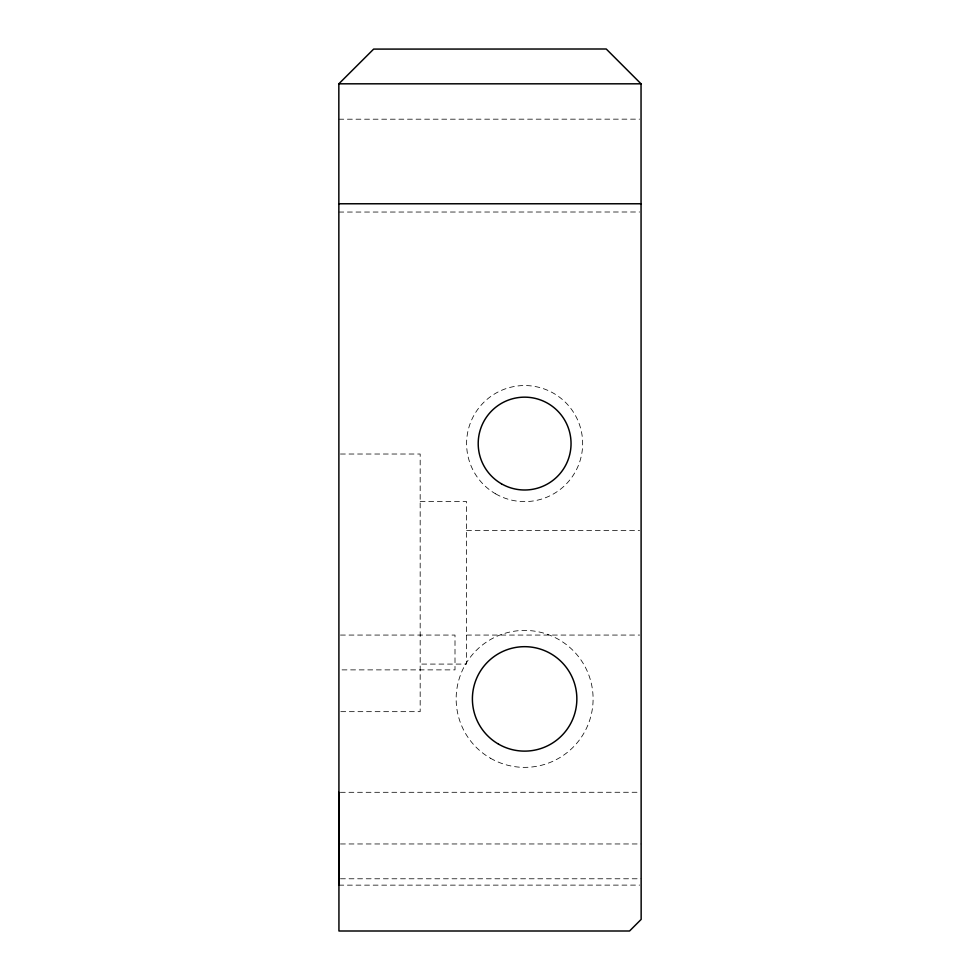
<?xml version="1.0" encoding="UTF-8"?>
<svg xmlns="http://www.w3.org/2000/svg" width="980" height="980" viewBox="0 0 980 980"><rect width="100%" height="100%" fill="white"/><g stroke="black" fill="none" stroke-linecap="round" stroke-linejoin="round"><path stroke-width="0.73" stroke-dasharray="4.9 3.68" d="M338.835 119.205L639.622 119.156M338.847 212.048L639.634 211.999M340.452 454.022L420.175 454.022L420.175 711.664L340.452 711.664M420.175 501.601L466.603 501.601L466.603 664.085L420.175 664.085M466.603 530.621L639.622 530.621M340.464 635.064L455.002 635.064L455.002 669.879L340.464 669.879M466.603 635.064L639.622 635.064M340.366 792.306L639.622 792.269M340.477 843.964L641.165 843.964M340.477 878.778L641.165 878.778M338.847 885.148L639.634 885.111M490.392 758.189A68.465 68.465 0 0 0 593.096 698.899A68.465 68.465 0 0 0 490.392 639.597A68.465 68.465 0 0 0 490.392 758.189M495.611 493.834A58.028 58.028 0 0 0 582.659 443.585A58.028 58.028 0 0 0 495.611 393.323A58.028 58.028 0 0 0 495.611 493.834"/><path stroke-width="1.47" d="M338.835 83.815L373.649 49.098L606.228 49L641.043 83.815L641.153 919.399L629.552 931L338.945 931L338.835 83.815L641.043 83.815M338.847 203.767L641.067 203.767M338.835 792.306L338.847 885.148M498.514 744.126A52.222 52.222 0 0 0 576.852 698.899A52.222 52.222 0 0 0 498.514 653.672A52.222 52.222 0 0 0 498.514 744.126M501.417 483.777A46.415 46.415 0 0 0 571.046 443.585A46.415 46.415 0 0 0 501.417 403.38A46.415 46.415 0 0 0 501.417 483.777"/></g></svg>
